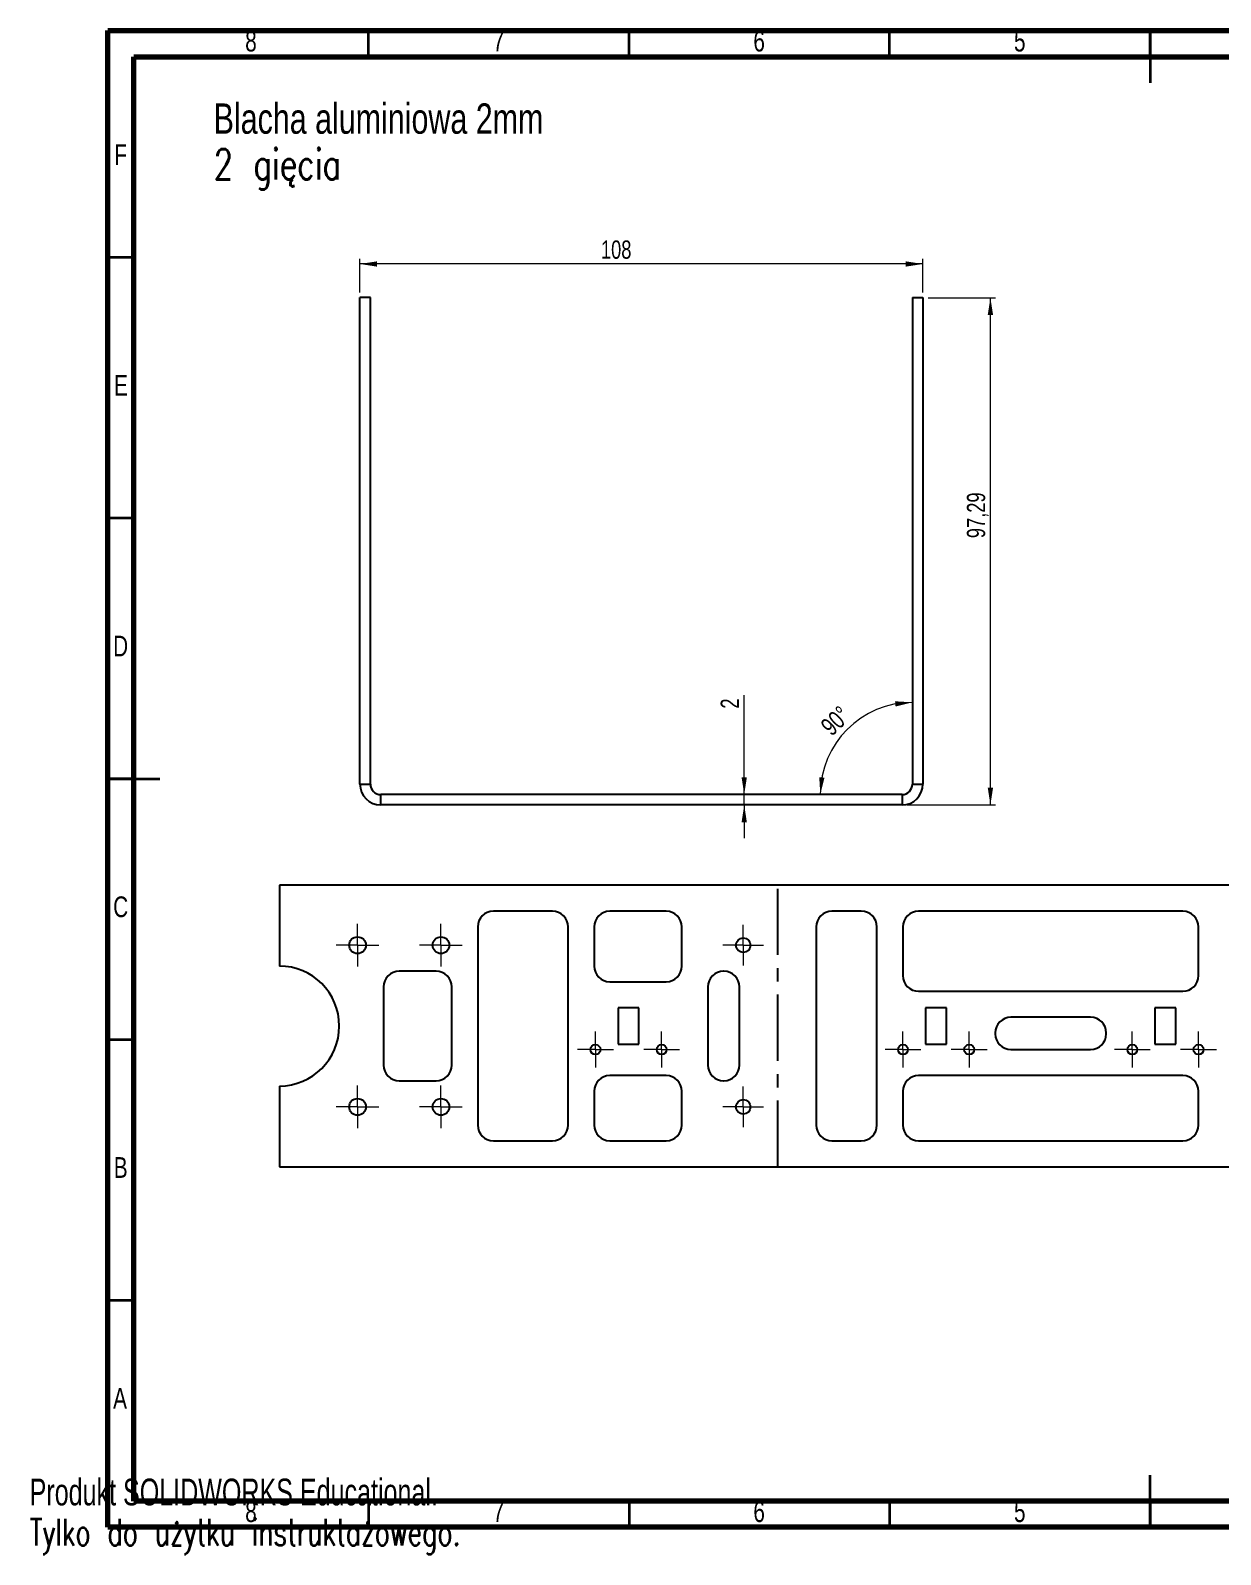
# Model space of a CAD drawing. Header units: millimetres. Extents: x 0 to 415, y 0 to 292.
# Drawn here: x 0.2 to 228.5, y -0.2 to 292 of the extents above; entities that cross this region are included whole.
import ezdxf

# ---------------------------------------------------------------- set-up
doc = ezdxf.new("R2010")
doc.units = ezdxf.units.MM
doc.linetypes.add('CENTERX2', pattern=[20.32, 12.7, -2.54, 2.54, -2.54])
doc.styles.add('SLDTEXTSTYLE0', font='TXT', dxfattribs={"width": 0.75})
doc.styles.add('SLDTEXTSTYLE1', font='TXT', dxfattribs={"width": 0.75, "bigfont": 'bigfont'})
doc.styles.add('SLDTEXTSTYLE3', font='TXT', dxfattribs={"width": 0.7})
doc.styles.add('SLDTEXTSTYLE4', font='TXT', dxfattribs={"width": 0.7, "bigfont": 'bigfont'})
doc.dimstyles.new('SLDDIMSTYLE0', dxfattribs={"dimtxt": 3.5, "dimasz": 3.302, "dimexe": 0, "dimexo": 0.0625, "dimgap": 0.875, "dimtad": 1, "dimrnd": 1e-09, "dimzin": 12, "dimdsep": 46, "dimtxsty": 'SLDTEXTSTYLE0', "dimsah": 1, "dimcen": 0.09, "dimadec": 0, "dimazin": 3, "dimtfac": 1, "dimtofl": 0, "dimtmove": 0, "dimatfit": 3, "dimfxl": 0, "dimfrac": 2, "dimtolj": 1, "dimtzin": 12, "dimarcsym": 0})
doc.dimstyles.new('SLDDIMSTYLE1', dxfattribs={"dimtxt": 3.5, "dimasz": 3.302, "dimexe": 0, "dimexo": 0.0625, "dimgap": 0.875, "dimtad": 1, "dimdec": 4, "dimzin": 12, "dimdsep": 46, "dimtxsty": 'SLDTEXTSTYLE0', "dimsah": 1, "dimcen": 0.09, "dimazin": 3, "dimtfac": 1, "dimtofl": 0, "dimtmove": 0, "dimatfit": 3, "dimfxl": 0, "dimfrac": 2, "dimtolj": 1, "dimtzin": 12, "dimarcsym": 0})
doc.dimstyles.new('SLDDIMSTYLE2', dxfattribs={"dimtxt": 3.5, "dimasz": 3.302, "dimexe": 0, "dimexo": 0.0625, "dimgap": 0.875, "dimtad": 1, "dimrnd": 1e-09, "dimzin": 12, "dimdsep": 46, "dimtxsty": 'SLDTEXTSTYLE0', "dimsah": 1, "dimcen": 0.09, "dimadec": 0, "dimazin": 3, "dimtfac": 1, "dimtmove": 0, "dimatfit": 0, "dimfxl": 0, "dimfrac": 2, "dimtolj": 1, "dimtzin": 12, "dimarcsym": 0})

# ---------------------------------------------------------------- blocks, each defined once
blk = doc.blocks.new('SW_NOTE_0')
at = {"color": 0, "linetype": 'Continuous', "lineweight": 0, "attachment_point": 1}
for s, insert, char_height, style in [('Blacha aluminiowa 2mm', (0, 7.5), 5.8208, 'SLDTEXTSTYLE0'), ('2 gięcia', (0, -1.26), 5.821, 'SLDTEXTSTYLE1')]:
    blk.add_mtext(s, dxfattribs=dict(at, insert=insert, char_height=char_height, style=style))
blk = doc.blocks.new('SW_CENTERMARKSYMBOL_0')
at = {"color": 0, "linetype": 'Continuous', "lineweight": 0}
for p, q in [((0, 2.5), (0, 3.45)), ((-2.5, 0), (-3.45, 0)), ((0, 0), (-2.5, 0)), ((0, 0), (0, 2.5)), ((0, 0), (0, -2.5)), ((0, 0), (2.5, 0)), ((2.5, 0), (3.45, 0)), ((0, -2.5), (0, -3.45))]:
    blk.add_line(p, q, dxfattribs=at)
blk = doc.blocks.new('SW_CENTERMARKSYMBOL_1')
at = {"color": 0, "linetype": 'Continuous', "lineweight": 0}
for p, q in [((0, 2.5), (0, 3.45)), ((-2.5, 0), (-3.45, 0)), ((0, 0), (-2.5, 0)), ((0, 0), (0, 2.5)), ((0, 0), (0, -2.5)), ((0, 0), (2.5, 0)), ((2.5, 0), (3.45, 0)), ((0, -2.5), (0, -3.45))]:
    blk.add_line(p, q, dxfattribs=at)
blk = doc.blocks.new('SW_CENTERMARKSYMBOL_2')
at = {"color": 0, "linetype": 'Continuous', "lineweight": 0}
for p, q in [((0, 2.5), (0, 3.45)), ((-2.5, 0), (-3.45, 0)), ((0, 0), (-2.5, 0)), ((0, 0), (0, 2.5)), ((0, 0), (0, -2.5)), ((0, 0), (2.5, 0)), ((2.5, 0), (3.45, 0)), ((0, -2.5), (0, -3.45))]:
    blk.add_line(p, q, dxfattribs=at)
blk = doc.blocks.new('SW_CENTERMARKSYMBOL_3')
at = {"color": 0, "linetype": 'Continuous', "lineweight": 0}
for p, q in [((0, 2.5), (0, 3.45)), ((-2.5, 0), (-3.45, 0)), ((0, 0), (-2.5, 0)), ((0, 0), (0, 2.5)), ((0, 0), (0, -2.5)), ((0, 0), (2.5, 0)), ((2.5, 0), (3.45, 0)), ((0, -2.5), (0, -3.45))]:
    blk.add_line(p, q, dxfattribs=at)
blk = doc.blocks.new('SW_CENTERMARKSYMBOL_12')
at = {"color": 0, "linetype": 'Continuous', "lineweight": 0}
for p, q in [((0, 2.5), (0, 3.45)), ((-2.5, 0), (-3.45, 0)), ((0, 0), (-2.5, 0)), ((0, 0), (0, 2.5)), ((0, 0), (0, -2.5)), ((0, 0), (2.5, 0)), ((2.5, 0), (3.45, 0)), ((0, -2.5), (0, -3.45))]:
    blk.add_line(p, q, dxfattribs=at)
blk = doc.blocks.new('SW_CENTERMARKSYMBOL_13')
at = {"color": 0, "linetype": 'Continuous', "lineweight": 0}
for p, q in [((0, 2.5), (0, 4.1)), ((-2.5, 0), (-4.1, 0)), ((0, 0), (-2.5, 0)), ((0, 0), (0, 2.5)), ((0, 0), (0, -2.5)), ((0, 0), (2.5, 0)), ((2.5, 0), (4.1, 0)), ((0, -2.5), (0, -4.1))]:
    blk.add_line(p, q, dxfattribs=at)
blk = doc.blocks.new('SW_CENTERMARKSYMBOL_14')
at = {"color": 0, "linetype": 'Continuous', "lineweight": 0}
for p, q in [((0, 2.5), (0, 4.1)), ((-2.5, 0), (-4.1, 0)), ((0, 0), (-2.5, 0)), ((0, 0), (0, 2.5)), ((0, 0), (0, -2.5)), ((0, 0), (2.5, 0)), ((2.5, 0), (4.1, 0)), ((0, -2.5), (0, -4.1))]:
    blk.add_line(p, q, dxfattribs=at)
blk = doc.blocks.new('SW_CENTERMARKSYMBOL_15')
at = {"color": 0, "linetype": 'Continuous', "lineweight": 0}
for p, q in [((0, 2.5), (0, 3.9)), ((-2.5, 0), (-3.9, 0)), ((0, 0), (-2.5, 0)), ((0, 0), (0, 2.5)), ((0, 0), (0, -2.5)), ((0, 0), (2.5, 0)), ((2.5, 0), (3.9, 0)), ((0, -2.5), (0, -3.9))]:
    blk.add_line(p, q, dxfattribs=at)
blk = doc.blocks.new('SW_CENTERMARKSYMBOL_16')
at = {"color": 0, "linetype": 'Continuous', "lineweight": 0}
for p, q in [((0, 2.5), (0, 4.1)), ((-2.5, 0), (-4.1, 0)), ((0, 0), (-2.5, 0)), ((0, 0), (0, 2.5)), ((0, 0), (0, -2.5)), ((0, 0), (2.5, 0)), ((2.5, 0), (4.1, 0)), ((0, -2.5), (0, -4.1))]:
    blk.add_line(p, q, dxfattribs=at)
blk = doc.blocks.new('SW_CENTERMARKSYMBOL_17')
at = {"color": 0, "linetype": 'Continuous', "lineweight": 0}
for p, q in [((0, 2.5), (0, 4.1)), ((-2.5, 0), (-4.1, 0)), ((0, 0), (-2.5, 0)), ((0, 0), (0, 2.5)), ((0, 0), (0, -2.5)), ((0, 0), (2.5, 0)), ((2.5, 0), (4.1, 0)), ((0, -2.5), (0, -4.1))]:
    blk.add_line(p, q, dxfattribs=at)
blk = doc.blocks.new('SW_CENTERMARKSYMBOL_18')
at = {"color": 0, "linetype": 'Continuous', "lineweight": 0}
for p, q in [((0, 2.5), (0, 3.45)), ((-2.5, 0), (-3.45, 0)), ((0, 0), (-2.5, 0)), ((0, 0), (0, 2.5)), ((0, 0), (0, -2.5)), ((0, 0), (2.5, 0)), ((2.5, 0), (3.45, 0)), ((0, -2.5), (0, -3.45))]:
    blk.add_line(p, q, dxfattribs=at)
blk = doc.blocks.new('SW_CENTERMARKSYMBOL_19')
at = {"color": 0, "linetype": 'Continuous', "lineweight": 0}
for p, q in [((0, 2.5), (0, 3.9)), ((-2.5, 0), (-3.9, 0)), ((0, 0), (-2.5, 0)), ((0, 0), (0, 2.5)), ((0, 0), (0, -2.5)), ((0, 0), (2.5, 0)), ((2.5, 0), (3.9, 0)), ((0, -2.5), (0, -3.9))]:
    blk.add_line(p, q, dxfattribs=at)
blk = doc.blocks.new('_D')
at = {"color": 7, "linetype": 'Continuous', "lineweight": 18}
for p, q in [((172.37, 240.79), (185.33, 240.79)), ((184.33, 143.51), (184.33, 240.79)), ((168.37, 143.51), (185.33, 143.51))]:
    blk.add_line(p, q, dxfattribs=at)
for points in [[(184.33, 240.79), (183.82, 237.49), (184.84, 237.49)], [(184.33, 143.51), (184.84, 146.81), (183.82, 146.81)]]:
    blk.add_solid(points, dxfattribs=at)
at = {"color": 7, "linetype": 'Continuous', "lineweight": 18, "insert": (179.82, 194.67), "char_height": 3.5, "attachment_point": 1, "rotation": 90, "style": 'SLDTEXTSTYLE0'}
blk.add_mtext('97,29', dxfattribs=at)
blk = doc.blocks.new('_D_1')
at = {"color": 7, "linetype": 'Continuous', "lineweight": 18}
for p, q in [((63.37, 241.79), (63.37, 248.25)), ((171.37, 247.25), (63.37, 247.25)), ((171.37, 241.79), (171.37, 248.25))]:
    blk.add_line(p, q, dxfattribs=at)
for points in [[(63.37, 247.25), (66.67, 246.74), (66.67, 247.76)], [(171.37, 247.25), (168.07, 247.76), (168.07, 246.74)]]:
    blk.add_solid(points, dxfattribs=at)
at = {"color": 7, "linetype": 'Continuous', "lineweight": 18, "insert": (109.6, 251.76), "char_height": 3.5, "attachment_point": 1, "style": 'SLDTEXTSTYLE0'}
blk.add_mtext('108', dxfattribs=at)
blk = doc.blocks.new('_D_2')
at = {"color": 7, "linetype": 'Continuous', "lineweight": 18}
blk.add_arc((169.37, 145.51), 17.68, 90, 180, dxfattribs=at)
for points in [[(169.37, 163.19), (166.04, 163.39), (166.13, 162.38)], [(151.69, 145.51), (152.5, 148.75), (151.49, 148.84)]]:
    blk.add_solid(points, dxfattribs=at)
at = {"color": 7, "linetype": 'Continuous', "lineweight": 18, "insert": (151.47, 159.09), "char_height": 3.5, "attachment_point": 1, "rotation": 43.7917, "style": 'SLDTEXTSTYLE0'}
blk.add_mtext('90°', dxfattribs=at)
blk = doc.blocks.new('_D_3')
at = {"color": 7, "linetype": 'Continuous', "lineweight": 18}
for p, q in [((137.1, 145.51), (137.1, 164.57)), ((137.1, 143.51), (137.1, 145.51)), ((137.1, 143.51), (137.1, 137.16))]:
    blk.add_line(p, q, dxfattribs=at)
for points in [[(137.1, 145.51), (137.6, 148.81), (136.59, 148.81)], [(137.1, 143.51), (136.59, 140.2), (137.6, 140.2)]]:
    blk.add_solid(points, dxfattribs=at)
at = {"color": 7, "linetype": 'Continuous', "lineweight": 18, "insert": (132.58, 161.99), "char_height": 3.5, "attachment_point": 1, "rotation": 90, "style": 'SLDTEXTSTYLE0'}
blk.add_mtext('2', dxfattribs=at)

msp = doc.modelspace()

# ---------------------------------------------------------------- linework, layer by layer
at = {"color": 7, "linetype": 'Continuous', "lineweight": 70}
for p, q in [((15, 5), (15, 292)), ((15, 292), (415, 292)), ((20, 10), (20, 287)), ((20, 287), (410, 287)), ((410, 10), (20, 10)), ((415, 5), (15, 5))]:
    msp.add_line(p, q, dxfattribs=at)
at = {"color": 7, "linetype": 'Continuous', "lineweight": 35}
for p, q in [((65, 287), (65, 292)), ((115, 287), (115, 292)), ((165, 287), (165, 292)), ((215, 292), (215, 282)), ((215, 287), (215, 292)), ((20, 248.5), (15, 248.5)), ((20, 198.5), (15, 198.5)), ((15, 148.5), (25, 148.5)), ((20, 148.5), (15, 148.5)), ((20, 98.5), (15, 98.5)), ((20, 48.5), (15, 48.5)), ((215, 5), (215, 15)), ((65, 10), (65, 5)), ((115, 10), (115, 5)), ((165, 10), (165, 5)), ((215, 10), (215, 5))]:
    msp.add_line(p, q, dxfattribs=at)
at = {"color": 7, "linetype": 'Continuous', "lineweight": 25}
for p, q in [((65.36998, 240.79446), (63.36998, 240.79446)), ((63.36998, 147.50685), (63.36998, 240.79446)), ((65.36998, 147.50685), (65.36998, 240.79446)), ((169.36998, 240.79446), (171.36998, 240.79446)), ((169.36998, 240.79446), (169.36998, 147.50685)), ((171.36998, 240.79446), (171.36998, 147.50685)), ((63.36998, 147.50685), (65.36998, 147.50685)), ((169.36998, 147.50685), (171.36998, 147.50685)), ((67.36998, 143.50685), (67.36998, 145.50685)), ((167.36998, 145.50685), (67.36998, 145.50685)), ((167.36998, 143.50685), (67.36998, 143.50685)), ((167.36998, 145.50685), (167.36998, 143.50685)), ((47.90629, 128.11427), (47.90629, 112.61427)), ((343.90629, 128.11427), (47.90629, 128.11427)), ((100.30228, 123.11427), (88.96815, 123.11427)), ((122.13078, 123.11427), (111.30228, 123.11427)), ((159.55629, 123.11427), (153.90629, 123.11427)), ((221.25629, 123.11427), (170.55629, 123.11427)), ((85.96815, 120.11427), (85.96815, 82.11427)), ((103.30228, 82.11427), (103.30228, 120.11427)), ((108.30228, 120.11427), (108.30228, 112.61427)), ((125.13078, 112.61427), (125.13078, 120.11427)), ((150.90629, 120.11427), (150.90629, 82.11427)), ((162.55629, 82.11427), (162.55629, 120.11427)), ((167.55629, 120.11427), (167.55629, 110.78696)), ((224.25629, 110.78696), (224.25629, 120.11427)), ((77.96815, 111.61427), (70.90629, 111.61427)), ((133.1939, 111.61427), (133.13078, 111.61427)), ((67.90629, 108.61427), (67.90629, 93.61427)), ((80.96815, 93.61427), (80.96815, 108.61427)), ((111.30228, 109.61427), (122.13078, 109.61427)), ((130.13078, 108.61427), (130.13078, 93.61427)), ((136.1939, 93.61427), (136.1939, 108.61427)), ((170.55629, 107.78696), (221.25629, 107.78696)), ((116.90629, 104.61427), (112.90629, 104.61427)), ((112.90629, 104.61427), (112.90629, 97.61427)), ((116.90629, 97.61427), (116.90629, 104.61427)), ((175.90629, 104.61427), (171.90629, 104.61427)), ((171.90629, 104.61427), (171.90629, 97.61427)), ((175.90629, 97.61427), (175.90629, 104.61427)), ((203.55629, 102.78696), (188.25629, 102.78696)), ((219.90629, 104.61427), (215.90629, 104.61427)), ((215.90629, 104.61427), (215.90629, 97.61427)), ((219.90629, 97.61427), (219.90629, 104.61427)), ((185.25629, 99.78696), (185.25629, 99.61427)), ((206.55629, 99.61427), (206.55629, 99.78696)), ((112.90629, 97.61427), (116.90629, 97.61427)), ((171.90629, 97.61427), (175.90629, 97.61427)), ((188.25629, 96.61427), (203.55629, 96.61427)), ((215.90629, 97.61427), (219.90629, 97.61427)), ((70.90629, 90.61427), (77.96815, 90.61427)), ((122.13078, 91.61427), (111.30228, 91.61427)), ((133.13078, 90.61427), (133.1939, 90.61427)), ((221.25629, 91.61427), (170.55629, 91.61427)), ((47.90629, 89.61427), (47.90629, 74.11427)), ((108.30228, 88.61427), (108.30228, 82.11427)), ((125.13078, 82.11427), (125.13078, 88.61427)), ((167.55629, 88.61427), (167.55629, 82.11427)), ((224.25629, 82.11427), (224.25629, 88.61427)), ((88.96815, 79.11427), (100.30228, 79.11427)), ((111.30228, 79.11427), (122.13078, 79.11427)), ((153.90629, 79.11427), (159.55629, 79.11427)), ((170.55629, 79.11427), (221.25629, 79.11427)), ((47.90629, 74.11427), (343.90629, 74.11427))]:
    msp.add_line(p, q, dxfattribs=at)
at = {"color": 7, "linetype": 'CENTERX2'}
msp.add_line((143.5501, 74.11427), (143.5501, 128.11427), dxfattribs=at)
at = {"color": 7, "linetype": 'Continuous', "lineweight": 25}
for centre, radius in [((62.90629, 116.61427), 1.6), ((78.90629, 116.61427), 1.6), ((136.90629, 116.61427), 1.4), ((108.55629, 96.61427), 0.95), ((121.25629, 96.61427), 0.95), ((167.55629, 96.61427), 0.95), ((180.25629, 96.61427), 0.95), ((211.55629, 96.61427), 0.95), ((224.25629, 96.61427), 0.95), ((62.90629, 85.61427), 1.6), ((78.90629, 85.61427), 1.6), ((136.90629, 85.61427), 1.4)]:
    msp.add_circle(centre, radius, dxfattribs=at)
for centre, radius, start, end in [((67.36998, 147.50685), 4, 180, 270), ((67.36998, 147.50685), 2, 180, 270), ((167.36998, 147.50685), 4, 270, 0), ((167.36998, 147.50685), 2, 270, 0), ((88.96815, 120.11427), 3, 90, 180), ((100.30228, 120.11427), 3, 0, 90), ((111.30228, 120.11427), 3, 90, 180), ((122.13078, 120.11427), 3, 0, 90), ((153.90629, 120.11427), 3, 90, 180), ((159.55629, 120.11427), 3, 0, 90), ((170.55629, 120.11427), 3, 90, 180), ((221.25629, 120.11427), 3, 0, 90), ((47.90629, 101.11427), 11.5, 270, 90), ((70.90629, 108.61427), 3, 90, 180), ((77.96815, 108.61427), 3, 0, 90), ((111.30228, 112.61427), 3, 180, 270), ((122.13078, 112.61427), 3, 270, 0), ((133.13078, 108.61427), 3, 90, 180), ((133.1939, 108.61427), 3, 0, 90), ((170.55629, 110.78696), 3, 180, 270), ((221.25629, 110.78696), 3, 270, 0), ((188.25629, 99.78696), 3, 90, 180), ((203.55629, 99.78696), 3, 0, 90), ((188.25629, 99.61427), 3, 180, 270), ((203.55629, 99.61427), 3, 270, 0), ((70.90629, 93.61427), 3, 180, 270), ((77.96815, 93.61427), 3, 270, 0), ((133.13078, 93.61427), 3, 180, 270), ((133.1939, 93.61427), 3, 270, 0), ((111.30228, 88.61427), 3, 90, 180), ((122.13078, 88.61427), 3, 0, 90), ((170.55629, 88.61427), 3, 90, 180), ((221.25629, 88.61427), 3, 0, 90), ((88.96815, 82.11427), 3, 180, 270), ((100.30228, 82.11427), 3, 270, 0), ((111.30228, 82.11427), 3, 180, 270), ((122.13078, 82.11427), 3, 270, 0), ((153.90629, 82.11427), 3, 180, 270), ((159.55629, 82.11427), 3, 270, 0), ((170.55629, 82.11427), 3, 180, 270), ((221.25629, 82.11427), 3, 270, 0)]:
    msp.add_arc(centre, radius, start, end, dxfattribs=at)

# ---------------------------------------------------------------- block references
at = {"color": 7, "linetype": 'Continuous', "lineweight": 0}
for name, p in [('SW_NOTE_0', (35.2968, 270.55215)), ('SW_CENTERMARKSYMBOL_13', (62.90629, 116.61427)), ('SW_CENTERMARKSYMBOL_14', (78.90629, 116.61427)), ('SW_CENTERMARKSYMBOL_19', (136.90629, 116.61427)), ('SW_CENTERMARKSYMBOL_18', (108.55629, 96.61427)), ('SW_CENTERMARKSYMBOL_12', (121.25629, 96.61427)), ('SW_CENTERMARKSYMBOL_1', (167.55629, 96.61427)), ('SW_CENTERMARKSYMBOL_2', (180.25629, 96.61427)), ('SW_CENTERMARKSYMBOL_0', (211.55629, 96.61427)), ('SW_CENTERMARKSYMBOL_3', (224.25629, 96.61427)), ('SW_CENTERMARKSYMBOL_17', (62.90629, 85.61427)), ('SW_CENTERMARKSYMBOL_16', (78.90629, 85.61427)), ('SW_CENTERMARKSYMBOL_15', (136.90629, 85.61427))]:
    msp.add_blockref(name, p, dxfattribs=at)

# ---------------------------------------------------------------- texts
at = {"color": 7, "linetype": 'Continuous', "lineweight": 0, "char_height": 3.96875, "attachment_point": 2, "style": 'SLDTEXTSTYLE0'}
for s, insert in [('8', (42.46004, 291.97104)), ('7', (89.96004, 291.97104)), ('6', (139.96004, 291.97104)), ('5', (189.96004, 291.97104)), ('F', (17.45774, 270.22104)), ('E', (17.50781, 225.97104)), ('D', (17.45269, 175.97104)), ('C', (17.45866, 125.97104)), ('B', (17.4706, 75.97104)), ('A', (17.33969, 31.72104)), ('8', (42.46004, 9.97104)), ('7', (89.96004, 9.97104)), ('6', (139.96004, 9.97104)), ('5', (189.96004, 9.97104))]:
    msp.add_mtext(s, dxfattribs=dict(at, insert=insert))
at = {"color": 7, "linetype": 'Continuous', "char_height": 5.1381, "attachment_point": 1}
for s, insert, style in [('Produkt SOLIDWORKS Educational.', (0, 14.33051), 'SLDTEXTSTYLE3'), ('Tylko do użytku instruktażowego.', (0, 6.62336), 'SLDTEXTSTYLE4')]:
    msp.add_mtext(s, dxfattribs=dict(at, insert=insert, style=style))

# ---------------------------------------------------------------- dimensions: what is measured, and where the dimension line sits
at = {"color": 7, "linetype": 'Continuous', "lineweight": 18}
for base, p1, p2, angle, dimstyle, picture, middle in [((63.36998, 247.25005), (171.36998, 240.79446), (63.36998, 240.79446), 0, 'SLDDIMSTYLE0', '_D_1', (113.4796, 247.25005)), ((184.33068, 240.79446), (167.36998, 143.50685), (171.36998, 240.79446), 90, 'SLDDIMSTYLE0', '_D', (184.33068, 200.49311)), ((137.09663, 145.50685), (167.36998, 143.50685), (167.36998, 145.50685), 90, 'SLDDIMSTYLE2', '_D_3', (137.09663, 163.2784))]:
    dim = msp.add_linear_dim(base=base, p1=p1, p2=p2, angle=angle, dimstyle=dimstyle, dxfattribs=at)
    dim.commit()
    dim.dimension.update_dxf_attribs({"geometry": picture, "text_midpoint": middle, "dimtype": 160})
dim = msp.add_angular_dim_2l(base=(156.86893, 158.0079), line1=((67.36998, 145.50685), (167.36998, 145.50685)), line2=((169.36998, 147.50685), (169.36998, 240.79446)), dimstyle='SLDDIMSTYLE1', dxfattribs=at)
dim.commit()
dim.dimension.update_dxf_attribs({"geometry": '_D_2', "text_midpoint": (157.13532, 158.26873), "dimtype": 162})

doc.saveas('drawing.dxf')
